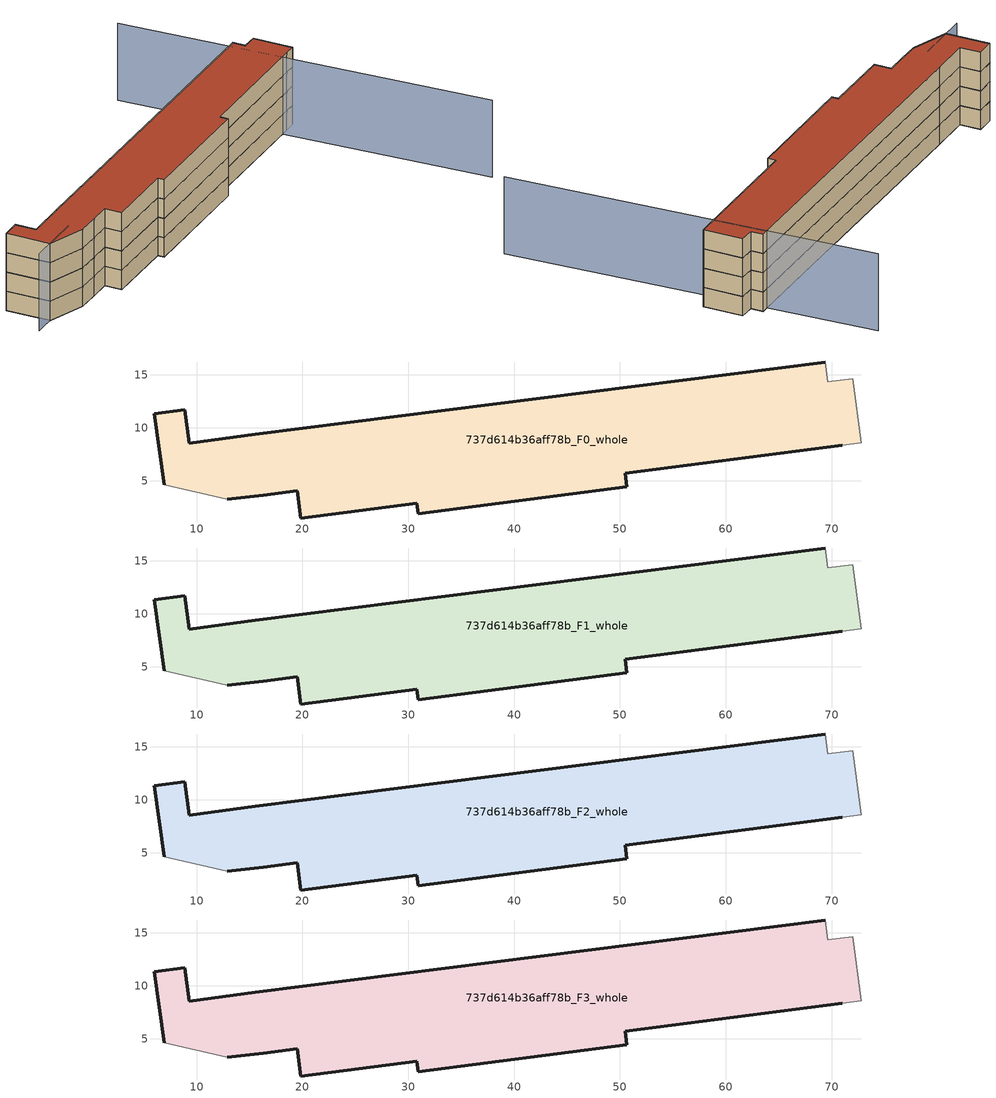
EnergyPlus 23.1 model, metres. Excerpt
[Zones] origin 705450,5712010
737d614b36aff78b_F0_whole
 floor ground (EU_floor_Construction): 70.99,8.35 72.8,8.59 72.02,14.63 69.65,14.32 69.41,16.2 15.53,9.37 9.33,8.55 8.87,11.71 6,11.31 6.94,4.63 12.9,3.25 16.3,3.63 19.51,4.05 19.85,1.47 30.82,2.87 30.95,1.88 50.66,4.43 50.49,5.7 z0
 wall outside (EU_wall_Construction): 70.99,8.35 50.49,5.7 50.66,4.43 30.95,1.88 30.82,2.87 19.85,1.47 19.51,4.05 16.3,3.63 12.9,3.25 / 6.94,4.63 6,11.31 8.87,11.71 9.33,8.55 15.53,9.37 69.41,16.2 z0:3
 wall adiabatic (EU_wall_Construction): 69.41,16.2 69.65,14.32 72.02,14.63 72.8,8.59 70.99,8.35 / 12.9,3.25 6.94,4.63 z0:3
737d614b36aff78b_F1_whole
 floor to 737d614b36aff78b_F0_whole (EU_floor_Construction): 70.99,8.35 72.8,8.59 72.01,14.63 69.65,14.32 69.41,16.2 15.53,9.37 9.33,8.55 8.87,11.71 6,11.31 6.94,4.63 12.9,3.25 16.3,3.63 19.51,4.05 19.85,1.47 30.82,2.87 30.95,1.88 50.66,4.43 50.49,5.7 z3
 wall outside (EU_wall_Construction): 70.99,8.35 50.49,5.7 50.66,4.43 30.95,1.88 30.82,2.87 19.85,1.47 19.51,4.05 16.3,3.63 12.9,3.25 / 6.94,4.63 6,11.31 8.87,11.71 9.33,8.55 15.53,9.37 69.41,16.2 z3:6
 wall adiabatic (EU_wall_Construction): 69.41,16.2 69.65,14.32 72.02,14.63 72.8,8.59 70.99,8.35 / 12.9,3.25 6.94,4.63 z3:6
737d614b36aff78b_F2_whole
 floor to 737d614b36aff78b_F1_whole (EU_floor_Construction): 70.99,8.35 72.8,8.59 72.01,14.63 69.65,14.32 69.41,16.2 15.53,9.37 9.33,8.55 8.87,11.71 6,11.31 6.94,4.63 12.9,3.25 16.3,3.63 19.51,4.05 19.85,1.47 30.82,2.87 30.95,1.88 50.66,4.43 50.49,5.7 z6
 wall outside (EU_wall_Construction): 70.99,8.35 50.49,5.7 50.66,4.43 30.95,1.88 30.82,2.87 19.85,1.47 19.51,4.05 16.3,3.63 12.9,3.25 / 6.94,4.63 6,11.31 8.87,11.71 9.33,8.55 15.53,9.37 69.41,16.2 z6:9
 wall adiabatic (EU_wall_Construction): 69.41,16.2 69.65,14.32 72.02,14.63 72.8,8.59 70.99,8.35 / 12.9,3.25 6.94,4.63 z6:9
737d614b36aff78b_F3_whole
 floor to 737d614b36aff78b_F2_whole (EU_floor_Construction): 70.99,8.35 72.8,8.59 72.01,14.63 69.65,14.32 69.41,16.2 15.53,9.37 9.33,8.55 8.87,11.71 6,11.31 6.94,4.63 12.9,3.25 16.3,3.63 19.51,4.05 19.85,1.47 30.82,2.87 30.95,1.88 50.66,4.43 50.49,5.7 z9
 wall outside (EU_wall_Construction): 70.99,8.35 50.49,5.7 50.66,4.43 30.95,1.88 30.82,2.87 19.85,1.47 19.51,4.05 16.3,3.63 12.9,3.25 / 6.94,4.63 6,11.31 8.87,11.71 9.33,8.55 15.53,9.37 69.41,16.2 z9:12
 wall adiabatic (EU_wall_Construction): 69.41,16.2 69.65,14.32 72.02,14.63 72.8,8.59 70.99,8.35 / 12.9,3.25 6.94,4.63 z9:12
 roof outside (EU_roof_Construction): 72.02,14.63 72.8,8.59 70.99,8.35 50.49,5.7 50.66,4.43 30.95,1.88 30.82,2.87 19.85,1.47 19.51,4.05 16.3,3.63 12.9,3.25 6.94,4.63 6,11.31 8.87,11.71 9.33,8.55 15.53,9.37 69.41,16.2 69.65,14.32 z12
shading: 75.22,-22.64 65.34,32.49 / 3.6,4.21 12.61,5.43 z0:12
[Building]
EU S2 Campaign: North Axis=0; Terrain=City; Solar Distribution=FullExterior
[Site:Location]
London: Latitude=51.5; Longitude=-0.5; Time Zone=0; Elevation=25
[SizingPeriod:WeatherFileDays]
AnnualSizingPeriod: Begin Month=1; Begin Day of Month=1; End Month=12; End Day of Month=31; Day of Week for Start Day=Monday; Use Weather File Daylight Saving Period=No; Use Weather File Rain and Snow Indicators=No
[MATERIAL]
EU_InternalMass_Material: Roughness=MediumRough; Thickness=0.1; Conductivity=1; Density=1800; Specific Heat=900; Thermal Absorptance=0.9; Solar Absorptance=0.7; Visible Absorptance=0.7
[MATERIAL:NOMASS] Roughness=MediumRough; Thermal Absorptance=0.9; Solar Absorptance=0.7; Visible Absorptance=0.7
Name | Thermal Resistance
EU_wall_NoMass | 0.635353
EU_roof_NoMass | 0.675062
EU_floor_NoMass | 1.96382
[CONSTRUCTION]
EU_wall_Construction: EU_wall_NoMass
EU_roof_Construction: EU_roof_NoMass
EU_floor_Construction: EU_floor_NoMass
EU_InternalMass_Construction: EU_InternalMass_Material
[ZONE] Type=1; Multiplier=1; Ceiling Height=autocalculate; Floor Area=autocalculate; Part of Total Floor Area=Yes
Name | Volume
737d614b36aff78b_F0_whole | 1585.02
737d614b36aff78b_F1_whole; 737d614b36aff78b_F2_whole; 737d614b36aff78b_F3_whole | 1585.01
[INTERNALMASS] Construction=EU_InternalMass_Construction; Surface Area=528.341
Name | Zone or ZoneList
737d614b36aff78b_F0_whole_EU_InternalMass | 737d614b36aff78b_F0_whole
737d614b36aff78b_F1_whole_EU_InternalMass | 737d614b36aff78b_F1_whole
737d614b36aff78b_F2_whole_EU_InternalMass | 737d614b36aff78b_F2_whole
737d614b36aff78b_F3_whole_EU_InternalMass | 737d614b36aff78b_F3_whole
[OTHEREQUIPMENT] Fuel Type=Electricity; Design Level Calculation Method=Watts/Area; Power per Zone Floor Area=1; Fraction Latent=0; Fraction Radiant=0; Fraction Lost=0; Carbon Dioxide Generation Rate=0; EndUse Subcategory=EU_Step8_InternalGains
Name | Zone or ZoneList or Space or SpaceList | Schedule
EU_Step8_InternalGain_737d614b36aff78b_F0_whole_f000 | 737d614b36aff78b_F0_whole | EU_Step8_GainSchedule_737d614b36aff78b_F0_whole_f000
EU_Step8_InternalGain_737d614b36aff78b_F1_whole_f000 | 737d614b36aff78b_F1_whole | EU_Step8_GainSchedule_737d614b36aff78b_F1_whole_f000
EU_Step8_InternalGain_737d614b36aff78b_F2_whole_f000 | 737d614b36aff78b_F2_whole | EU_Step8_GainSchedule_737d614b36aff78b_F2_whole_f000
EU_Step8_InternalGain_737d614b36aff78b_F3_whole_f000 | 737d614b36aff78b_F3_whole | EU_Step8_GainSchedule_737d614b36aff78b_F3_whole_f000
[ZONEVENTILATION:DESIGNFLOWRATE] Schedule=EU_AlwaysOn; Design Flow Rate Calculation Method=AirChanges/Hour; Air Changes per Hour=0.555504; Ventilation Type=Natural; Fan Pressure Rise=0; Fan Total Efficiency=1; Constant Term Coefficient=1; Temperature Term Coefficient=0; Velocity Term Coefficient=0; Velocity Squared Term Coefficient=0; Minimum Indoor Temperature=-100; Maximum Indoor Temperature=100; Delta Temperature=-100; Minimum Outdoor Temperature=-100; Maximum Outdoor Temperature=100; Maximum Wind Speed=40
Name | Zone or ZoneList or Space or SpaceList
EU_ConstantAir_737d614b36aff78b_F0_whole | 737d614b36aff78b_F0_whole
EU_ConstantAir_737d614b36aff78b_F1_whole | 737d614b36aff78b_F1_whole
EU_ConstantAir_737d614b36aff78b_F2_whole | 737d614b36aff78b_F2_whole
EU_ConstantAir_737d614b36aff78b_F3_whole | 737d614b36aff78b_F3_whole
[HVACTEMPLATE:THERMOSTAT] Constant Heating Setpoint=20; Constant Cooling Setpoint=50
EU_HeatOnly_737d614b36aff78b_F0_whole; EU_HeatOnly_737d614b36aff78b_F1_whole; EU_HeatOnly_737d614b36aff78b_F2_whole; EU_HeatOnly_737d614b36aff78b_F3_whole
[HVACTEMPLATE:ZONE:IDEALLOADSAIRSYSTEM] System Availability Schedule=EU_AlwaysOn; Maximum Heating Supply Air Temperature=50; Minimum Cooling Supply Air Temperature=13; Maximum Heating Supply Air Humidity Ratio=0.0156; Minimum Cooling Supply Air Humidity Ratio=0.0077; Heating Limit=NoLimit; Cooling Limit=NoLimit; Heating Availability Schedule=EU_AlwaysOn; Cooling Availability Schedule=EU_CoolingOff; Dehumidification Control Type=ConstantSensibleHeatRatio; Cooling Sensible Heat Ratio=0.7; Dehumidification Setpoint=60; Humidification Control Type=None; Humidification Setpoint=30; Outdoor Air Method=None; Outdoor Air Flow Rate per Person=0.00944; Outdoor Air Flow Rate per Zone Floor Area=0; Outdoor Air Flow Rate per Zone=0; Demand Controlled Ventilation Type=None; Outdoor Air Economizer Type=NoEconomizer; Heat Recovery Type=None; Sensible Heat Recovery Effectiveness=0.7; Latent Heat Recovery Effectiveness=0.65
Name | Template Thermostat
737d614b36aff78b_F0_whole | EU_HeatOnly_737d614b36aff78b_F0_whole
737d614b36aff78b_F1_whole | EU_HeatOnly_737d614b36aff78b_F1_whole
737d614b36aff78b_F2_whole | EU_HeatOnly_737d614b36aff78b_F2_whole
737d614b36aff78b_F3_whole | EU_HeatOnly_737d614b36aff78b_F3_whole
[SIZING:ZONE] Zone Cooling Design Supply Air Temperature Input Method=SupplyAirTemperature; Zone Cooling Design Supply Air Temperature=13; Zone Heating Design Supply Air Temperature Input Method=SupplyAirTemperature; Zone Heating Design Supply Air Temperature=50; Zone Cooling Design Supply Air Humidity Ratio=0.008; Zone Heating Design Supply Air Humidity Ratio=0.008; Cooling Design Air Flow Method=DesignDay; Cooling Design Air Flow Rate=0; Cooling Minimum Air Flow per Zone Floor Area=0.000762; Cooling Minimum Air Flow=0; Cooling Minimum Air Flow Fraction=0.2; Heating Design Air Flow Method=DesignDay; Heating Design Air Flow Rate=0; Heating Maximum Air Flow per Zone Floor Area=0.002032; Heating Maximum Air Flow=0.141576; Heating Maximum Air Flow Fraction=0.3; Account for Dedicated Outdoor Air System=No; Dedicated Outdoor Air System Control Strategy=NeutralSupplyAir; Dedicated Outdoor Air Low Setpoint Temperature for Design=autosize; Dedicated Outdoor Air High Setpoint Temperature for Design=autosize; Zone Load Sizing Method=Sensible Load Only No Latent Load; Zone Latent Cooling Design Supply Air Humidity Ratio Input Method=HumidityRatioDifference; Zone Cooling Design Supply Air Humidity Ratio Difference=0.005; Zone Latent Heating Design Supply Air Humidity Ratio Input Method=HumidityRatioDifference; Zone Humidification Design Supply Air Humidity Ratio Difference=0.005
737d614b36aff78b_F0_whole; 737d614b36aff78b_F1_whole; 737d614b36aff78b_F2_whole; 737d614b36aff78b_F3_whole
[SCHEDULE:CONSTANT]
Name | Hourly Value
EU_AlwaysOn | 1
EU_CoolingOff | 0
[SCHEDULE:FILE] Column Number=1; Rows to Skip at Top=0; Number of Hours of Data=8760; Column Separator=Comma; Interpolate to Timestep=No; Minutes per Item=60; Adjust Schedule for Daylight Savings=Yes
Name | File
EU_Step8_GainSchedule_737d614b36aff78b_F0_whole_f000 | ../../schedules/737d614b36aff78b/737d614b36aff78b_F0_whole_f000_gain.csv
EU_Step8_GainSchedule_737d614b36aff78b_F1_whole_f000 | ../../schedules/737d614b36aff78b/737d614b36aff78b_F1_whole_f000_gain.csv
EU_Step8_GainSchedule_737d614b36aff78b_F2_whole_f000 | ../../schedules/737d614b36aff78b/737d614b36aff78b_F2_whole_f000_gain.csv
EU_Step8_GainSchedule_737d614b36aff78b_F3_whole_f000 | ../../schedules/737d614b36aff78b/737d614b36aff78b_F3_whole_f000_gain.csv
